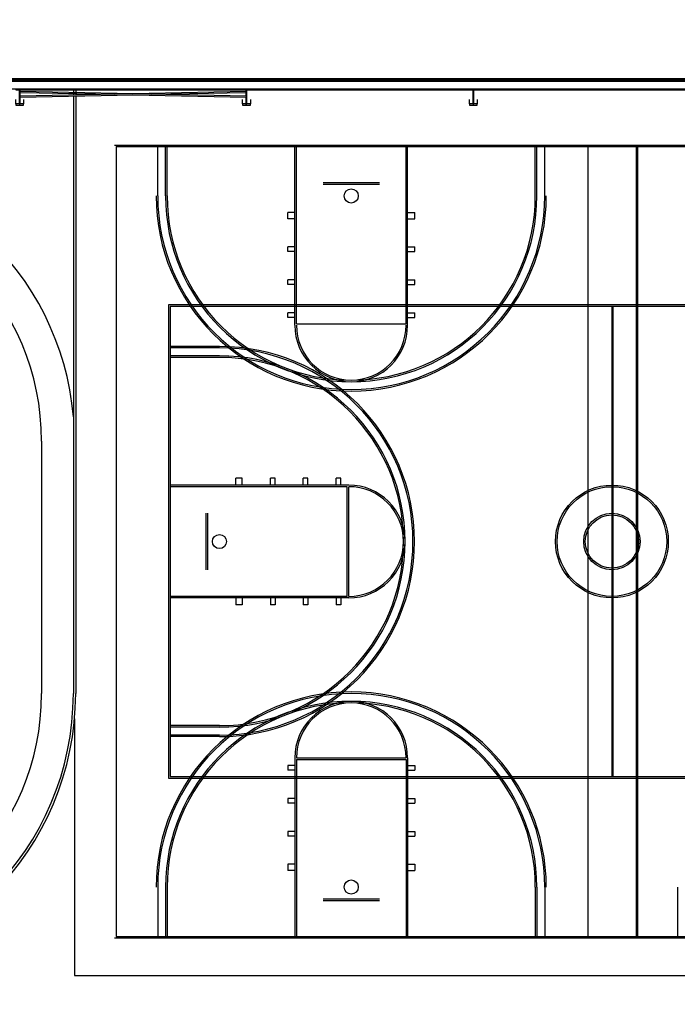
# Model space of a CAD drawing. Header units: inches. Extents: x 1 to 27263, y -26002 to 5769.
# Drawn here: x 24533 to 25373, y -22288 to -21046 of the extents above; entities that cross this region are included whole.
import ezdxf

# ---------------------------------------------------------------- set-up
doc = ezdxf.new("R2010")
doc.units = ezdxf.units.IN
doc.header["$MEASUREMENT"] = 0
for name, color, linetype, lineweight in [('A-ANNO-DIMS', 211, 'Continuous', 9), ('A-ANNO-DIMS-256', 211, 'Continuous', 9), ('A-FLOR', 192, 'Continuous', 9), ('A-FLOR-HRAL', 11, 'Continuous', 9), ('A-FLOR-OTLN', 90, 'Continuous', 9), ('A-WALL', 113, 'Continuous', 9), ('A-WALL-PATT', 111, 'Continuous', 25), ('L-SITE-WALL', 31, 'Continuous', 9), ('S-BEAM', 12, 'Continuous', 9)]:
    doc.layers.add(name, color=color, linetype=linetype, lineweight=lineweight)
doc.styles.add('Arial_1', font='arial.ttf', dxfattribs={"height": 23.60479})
doc.dimstyles.new('Linear_-_3_32__Arial_1', dxfattribs={"dimscale": 12, "dimtxt": 24, "dimasz": 2.666667, "dimexe": 2, "dimexo": 1.333333, "dimgap": 1.333333, "dimtad": 1, "dimdec": 4, "dimrnd": 0.0625, "dimzin": 1, "dimdsep": 46, "dimlunit": 4, "dimtxsty": 'Arial_1', "dimblk1": 'OBLIQUE', "dimblk2": 'OBLIQUE', "dimsah": 1, "dimcen": 0.09, "dimdle": 2, "dimazin": 0, "dimtfac": 1, "dimtdec": 4, "dimtix": 1, "dimtmove": 0, "dimatfit": 3, "dimfxl": 1, "dimtvp": 1, "dimtfill": 1, "dimfrac": 2, "dimtolj": 1, "dimtzin": 0, "dimarcsym": 2})
pattern_1 = [(225, (24822.89, -22360.053), (25.342707, -25.342707), []), (225, (24822.89, -22398.453), (25.342707, -25.342707), [])]
pattern_2 = [(225, (24533.39, -22360.053), (25.342707, -25.342707), []), (225, (24533.39, -22398.453), (25.342707, -25.342707), [])]

# ---------------------------------------------------------------- blocks, each defined once
blk = doc.blocks.new('Girt_Z - 10_D-1354023-Site Plan - Phase 1')
at = {"layer": 'S-BEAM'}
for p, q in [((25927.1, -21124.3), (23040.2, -21124.3)), ((25927.1, -21124.9), (23040.2, -21124.9)), ((25927.1, -21124.9), (23040.2, -21124.9)), ((23040.2, -21134.3), (25927.1, -21134.3))]:
    blk.add_line(p, q, dxfattribs=at)
blk = doc.blocks.new('Top Rail Type - Top Rail_Internal_-939601-Site Plan - Phase 1')
at = {"layer": 'A-FLOR-HRAL'}
for p, q in [((24601.9, -21135.1), (24601.9, -21139.3)), ((24604.9, -21135.1), (24604.9, -21139.3)), ((24601.9, -21140.2), (24601.9, -21142.5)), ((24601.9, -21143.4), (24601.9, -21906.1)), ((24604.9, -21140.3), (24604.9, -21142.4)), ((24604.9, -21143.3), (24604.9, -21906.1)), ((23084.4, -21165.6), (23087.4, -21165.6)), ((23084.4, -21254.6), (23084.4, -21165.6)), ((23087.4, -21256.6), (23087.4, -21165.6)), ((22871.7, -21906.1), (22871.7, -21584.1)), ((22874.8, -21906.1), (22874.8, -21584.1)), ((24243.4, -22264.5), (23233.3, -22264.5)), ((24243.4, -22267.6), (23233.3, -22267.6))]:
    blk.add_line(p, q, dxfattribs=at)
for centre, radius, start, end in [((23233.3, -21584.1), 361.5, 114.3202, 180), ((23233.3, -21584.1), 358.5, 114.0064, 180), ((23233.3, -21906.1), 361.5, 180, 270), ((23233.3, -21906.1), 358.5, 180, 270), ((24243.4, -21906.1), 358.5, 270, 0), ((24243.4, -21906.1), 361.5, 270, 0)]:
    blk.add_arc(centre, radius, start, end, dxfattribs=at)
blk = doc.blocks.new('columns and girder2 - one-V25-Site Plan - Phase 1')
at = {"layer": 'S-BEAM'}
h = blk.add_hatch(dxfattribs=at)
h.set_pattern_fill('FP_18', color=256, style=0, pattern_type=2)
h.set_pattern_definition([(225, (25112.39, -22360.053), (25.342707, -25.342707), []), (225, (25112.39, -22398.453), (25.342707, -25.342707), [])])
h.paths.add_polyline_path([(-4, -0.5), (-5, -0.5), (-5, -2), (5, -2), (5, -0.5)], flags=0)
h.paths.add_polyline_path([(5, -17), (-5, -17), (-5, -18.5), (5, -18.5)], flags=0)
h.paths.add_polyline_path([(5, -1204.9), (-5, -1204.9), (-5, -1206.4), (5, -1206.4)], flags=0)
h.paths.add_polyline_path([(5, -1224.3), (-5, -1224.3), (-5, -1225.8), (5, -1225.8)], flags=0)
at = {"layer": 'S-BEAM', "lineweight": 15}
for p, q in [((-4, -0.5), (-5, -0.5)), ((-5, -0.5), (-5, -2)), ((-5, -2), (5, -2)), ((0.6, -2), (-0.6, -2)), ((-0.6, -2), (-0.6, -17)), ((0.6, -17), (0.6, -2)), ((5, -2), (5, -0.5)), ((5, -17), (-5, -17)), ((-5, -17), (-5, -18.5)), ((-5, -18.5), (5, -18.5)), ((-0.6, -17), (0.6, -17)), ((5, -18.5), (5, -17)), ((5, -1204.9), (-5, -1204.9)), ((-5, -1204.9), (-5, -1206.4)), ((-5, -1206.4), (5, -1206.4)), ((0.6, -1206.4), (-0.6, -1206.4)), ((-0.6, -1206.4), (-0.6, -1224.3)), ((0.6, -1224.3), (0.6, -1206.4)), ((5, -1206.4), (5, -1204.9)), ((5, -1224.3), (-5, -1224.3)), ((-5, -1224.3), (-5, -1225.8)), ((-0.6, -1224.3), (0.6, -1224.3)), ((5, -1225.8), (5, -1224.3))]:
    blk.add_line(p, q, dxfattribs=at)
at = {"layer": 'S-BEAM'}
for p, q in [((-5, -17), (-5, -10.4)), ((5, -10.4), (5, -17)), ((-5, -1212.1), (-5, -1206.4)), ((5, -1206.4), (5, -1212.1))]:
    blk.add_line(p, q, dxfattribs=at)
blk = doc.blocks.new('columns and girder2 - one-V26-Site Plan - Phase 1')
at = {"layer": 'S-BEAM'}
h = blk.add_hatch(dxfattribs=at)
h.set_pattern_fill('FP_19', color=256, style=0, pattern_type=2)
h.set_pattern_definition(pattern_1)
h.paths.add_polyline_path([(5, -0.5), (-5, -0.5), (-5, -2), (5, -2)], flags=0)
h.paths.add_polyline_path([(-5, -17), (-5, -18.5), (5, -18.5), (5, -17)], flags=0)
h.paths.add_polyline_path([(-5, -1204.9), (-5, -1206.4), (5, -1206.4), (5, -1204.9)], flags=0)
h.paths.add_polyline_path([(-5, -1224.3), (-5, -1225.8), (5, -1225.8), (5, -1224.3)], flags=0)
h = blk.add_hatch(dxfattribs=at)
h.set_pattern_fill('FP_19', color=256, style=0, pattern_type=2)
h.set_pattern_definition(pattern_1)
h.paths.add_polyline_path([(-0.6, -2), (-0.6, -17), (0.6, -17), (0.6, -5.7), (0.2, -5.6), (0.2, -5.6), (-0.2, -5.6), (-0.3, -5.4), (-0.2, -4.8), (-0.2, -4.8), (0, -4.7), (0.6, -4.7), (0.6, -2), (0, -2)], flags=0)
h.paths.add_polyline_path([(0, -1206.4), (-0.6, -1206.4), (-0.6, -1224.3), (0.6, -1224.3), (0.6, -1216.2), (-0.1, -1216.2), (-0.3, -1216.1), (-0.3, -1215.5), (-0.3, -1215.4), (0, -1215.2), (0.6, -1215.2), (0.6, -1206.4), (0.3, -1206.4)], flags=0)
at = {"layer": 'S-BEAM', "lineweight": 15}
for p, q in [((-5, -0.5), (-5, -2)), ((-5, -2), (5, -2)), ((0.6, -2), (-0.6, -2)), ((-0.6, -2), (-0.6, -17)), ((0.6, -4.7), (0.6, -2)), ((0.6, -17), (0.6, -5.7)), ((5, -2), (5, -0.5)), ((5, -17), (-5, -17)), ((-5, -17), (-5, -18.5)), ((-5, -18.5), (5, -18.5)), ((-0.6, -17), (0.6, -17)), ((5, -18.5), (5, -17)), ((5, -1204.9), (-5, -1204.9)), ((-5, -1204.9), (-5, -1206.4)), ((-5, -1206.4), (5, -1206.4)), ((0.6, -1206.4), (-0.6, -1206.4)), ((-0.6, -1206.4), (-0.6, -1224.3)), ((0.6, -1215.2), (0.6, -1206.4)), ((0.6, -1224.3), (0.6, -1216.2)), ((5, -1206.4), (5, -1204.9)), ((5, -1224.3), (-5, -1224.3)), ((-5, -1224.3), (-5, -1225.8)), ((-0.6, -1224.3), (0.6, -1224.3)), ((5, -1225.8), (5, -1224.3))]:
    blk.add_line(p, q, dxfattribs=at)
at = {"layer": 'S-BEAM'}
for p, q in [((-5, -17), (-5, -10.4)), ((5, -10.4), (5, -17)), ((-5, -1212.1), (-5, -1206.4)), ((5, -1206.4), (5, -1212.1))]:
    blk.add_line(p, q, dxfattribs=at)
blk = doc.blocks.new('columns and girder2 - one-V27-Site Plan - Phase 1')
at = {"layer": 'S-BEAM'}
h = blk.add_hatch(dxfattribs=at)
h.set_pattern_fill('FP_20', color=256, style=0, pattern_type=2)
h.set_pattern_definition(pattern_2)
h.paths.add_polyline_path([(5, -0.5), (-5, -0.5), (-5, -2), (5, -2)], flags=0)
h.paths.add_polyline_path([(5, -17), (-5, -17), (-5, -18.5), (5, -18.5)], flags=0)
h.paths.add_polyline_path([(5, -1204.9), (-5, -1204.9), (-5, -1206.4), (5, -1206.4)], flags=0)
h.paths.add_polyline_path([(-5, -1224.3), (-5, -1225.8), (5, -1225.8), (5, -1224.3)], flags=0)
h = blk.add_hatch(dxfattribs=at)
h.set_pattern_fill('FP_20', color=256, style=0, pattern_type=2)
h.set_pattern_definition(pattern_2)
h.paths.add_polyline_path([(0.3, -2), (-0.6, -2), (-0.6, -4.7), (0.1, -4.8), (0.3, -4.9), (0.4, -5.3), (0.3, -5.6), (-0.2, -5.7), (-0.6, -5.7), (-0.6, -17), (0.6, -17), (0.6, -2)], flags=0)
h.paths.add_polyline_path([(0.6, -1206.4), (-0.6, -1206.4), (-0.6, -1215.2), (-0.3, -1215.2), (0, -1215.5), (0, -1215.9), (0, -1216.1), (-0.5, -1216.2), (-0.6, -1216.2), (-0.6, -1224.3), (0.6, -1224.3), (0.6, -1210)], flags=0)
at = {"layer": 'S-BEAM', "lineweight": 15}
for p, q in [((5, -0.5), (-5, -0.5)), ((-5, -0.5), (-5, -2)), ((-5, -2), (5, -2)), ((0.6, -2), (-0.6, -2)), ((-0.6, -2), (-0.6, -4.7)), ((-0.6, -5.7), (-0.6, -17)), ((0.6, -17), (0.6, -2)), ((5, -2), (5, -0.5)), ((5, -17), (-5, -17)), ((-5, -17), (-5, -18.5)), ((-5, -18.5), (5, -18.5)), ((-0.6, -17), (0.6, -17)), ((5, -18.5), (5, -17)), ((5, -1204.9), (-5, -1204.9)), ((-5, -1204.9), (-5, -1206.4)), ((-5, -1206.4), (5, -1206.4)), ((0.6, -1206.4), (-0.6, -1206.4)), ((-0.6, -1206.4), (-0.6, -1215.2)), ((-0.6, -1216.2), (-0.6, -1224.3)), ((0.6, -1224.3), (0.6, -1206.4)), ((5, -1206.4), (5, -1204.9)), ((5, -1224.3), (-5, -1224.3)), ((-5, -1224.3), (-5, -1225.8)), ((-0.6, -1224.3), (0.6, -1224.3)), ((5, -1225.8), (5, -1224.3))]:
    blk.add_line(p, q, dxfattribs=at)
at = {"layer": 'S-BEAM'}
for p, q in [((-5, -17), (-5, -10.4)), ((5, -10.4), (5, -17)), ((-5, -1212.1), (-5, -1206.4)), ((5, -1206.4), (5, -1212.1))]:
    blk.add_line(p, q, dxfattribs=at)
blk = doc.blocks.new('Round Bar - 1_-1262143-Site Plan - Phase 1')
at = {"layer": 'S-BEAM'}
for p, q in [((24822.3, -21137.8), (24533.7, -21143.8)), ((24533.7, -21144.8), (24678.5, -21141.8)), ((24702.2, -21141.3), (24822.3, -21138.8))]:
    blk.add_line(p, q, dxfattribs=at)
for start_param, end_param in [(0, 3.141593), (3.141593, 6.283185)]:
    blk.add_ellipse((24533.7, -21144.3), major_axis=(-0.01, 0.5), ratio=0.802206, start_param=start_param, end_param=end_param, dxfattribs=at)
blk = doc.blocks.new('Round Bar - 1_-1262172-Site Plan - Phase 1')
at = {"layer": 'S-BEAM'}
for p, q in [((24822.9, -21143.8), (24534, -21137.8)), ((24534, -21138.8), (24654.4, -21141.3)), ((24677.9, -21141.8), (24822.9, -21144.8))]:
    blk.add_line(p, q, dxfattribs=at)
for start_param, end_param in [(0, 3.141593), (3.141593, 6.283185)]:
    blk.add_ellipse((24822.9, -21144.3), major_axis=(0.01, 0.5), ratio=0.802206, start_param=start_param, end_param=end_param, dxfattribs=at)
blk = doc.blocks.new('DIMBLOCK82-Site Plan - Phase 1')
at = {"layer": 'A-ANNO-DIMS-256'}
for p, q in [((22781.4, -20883.6), (22781.4, -20384.3)), ((26281.4, -21112.4), (26281.4, -20384.3)), ((22781.4, -20408.3), (26281.4, -20408.3)), ((22781.4, -20408.3), (22781.4, -20883.6)), ((26281.4, -20408.3), (26281.4, -21112.4))]:
    blk.add_line(p, q, dxfattribs=at)
at = {"layer": 'A-ANNO-DIMS-256', "lineweight": 50}
for p, q in [((22781.4, -20408.3), (22797.4, -20392.3)), ((26281.4, -20408.3), (26297.4, -20392.3)), ((22781.4, -20408.3), (22765.4, -20424.3)), ((26281.4, -20408.3), (26265.4, -20424.3))]:
    blk.add_line(p, q, dxfattribs=at)
at = {"layer": 'A-ANNO-DIMS-256', "color": 0, "insert": (24471.4, -20361.7), "char_height": 23.6, "width": 144, "attachment_point": 1, "line_spacing_factor": 0.938532, "style": 'Arial_1', "bg_fill": 3, "box_fill_scale": 1.25, "bg_fill_color": 0, "bg_fill_transparency": 0}
blk.add_mtext('291\' - 8"', dxfattribs=at)
blk = doc.blocks.new('_Oblique')
at = {"color": 0, "linetype": 'ByBlock', "lineweight": -2}
blk.add_line((-0.5, -0.5), (0.5, 0.5), dxfattribs=at)

msp = doc.modelspace()

# ---------------------------------------------------------------- hatches: boundary and pattern name
at = {"layer": 'A-WALL-PATT', "lineweight": 9}
h = msp.add_hatch(dxfattribs=at)
h.set_pattern_fill('FP_12', color=256, style=0, pattern_type=2)
h.set_pattern_definition([(0, (0, 0), (0, 32), []), (90, (0, 0), (-32, 2e-15), [])])
h.paths.add_polyline_path([(25981.015225, -21124.30281), (25981.015225, -21123.30281), (25968.765225, -21123.30281), (25968.765225, -21124.30281), (25974.405225, -21124.30281)], flags=0)
h.paths.add_polyline_path([(22771.389225, -21124.30281), (22773.390225, -21124.30281), (22773.390225, -21123.30281), (22770.639225, -21123.30281), (22770.639225, -21124.30281)], flags=0)
h.paths.add_polyline_path([(22791.390225, -21124.30281), (22847.765225, -21124.30281), (22847.765225, -21123.30281), (22781.390225, -21123.30281), (22781.390225, -21124.30281)], flags=0)
h.paths.add_polyline_path([(23037.515225, -21124.30281), (25932.765225, -21124.30281), (25932.765225, -21123.30281), (23037.515225, -21123.30281)], flags=0)
h.paths.add_polyline_path([(22919.765225, -21124.30281), (22929.515225, -21124.30281), (22929.515225, -21123.30281), (22919.765225, -21123.30281)], flags=0)

# ---------------------------------------------------------------- linework, layer by layer
at = {"layer": 'A-FLOR'}
for p, q in [((24603.390225, -21938.539742), (24603.390225, -22266.05281)), ((24603.390225, -22266.05281), (26010.640225, -22266.05281))]:
    msp.add_line(p, q, dxfattribs=at)
at = {"layer": 'A-FLOR-OTLN'}
for p, q in [((24654.611661, -21206.05281), (25924.16879, -21206.05281)), ((24656.611661, -21208.05281), (24656.611661, -22216.05281)), ((24656.611661, -21208.05281), (25922.16879, -21208.05281)), ((24709.611661, -21271.05281), (24709.611661, -21208.05281)), ((24719.611661, -21271.05281), (24719.611661, -21208.05281)), ((24721.611661, -21271.05281), (24721.611661, -21208.05281)), ((24884.611661, -21436.05281), (24884.611661, -21208.05281)), ((24886.611661, -21434.05281), (24886.611661, -21208.05281)), ((25026.611661, -21434.05281), (25026.611661, -21208.05281)), ((25028.611661, -21436.05281), (25028.611661, -21208.05281)), ((25191.611661, -21271.05281), (25191.611661, -21208.05281)), ((25193.611661, -21271.05281), (25193.611661, -21208.05281)), ((25203.611661, -21271.05281), (25203.611661, -21208.05281)), ((25258.611661, -21208.05281), (25258.611661, -22216.05281)), ((25320.16879, -21208.05281), (25320.16879, -22216.05281)), ((25322.16879, -21206.05281), (25322.16879, -22218.05281)), ((24920.611661, -21254.05281), (24992.611661, -21254.05281)), ((24920.611661, -21256.05281), (24992.611661, -21256.05281)), ((24884.611661, -21292.05281), (24875.611661, -21292.05281)), ((24875.611661, -21300.05281), (24875.611661, -21292.05281)), ((25028.611661, -21292.05281), (25037.611661, -21292.05281)), ((25037.611661, -21300.05281), (25037.611661, -21292.05281)), ((24884.611661, -21300.05281), (24875.611661, -21300.05281)), ((25028.611661, -21300.05281), (25037.611661, -21300.05281)), ((24884.611661, -21336.05281), (24875.611661, -21336.05281)), ((24875.611661, -21342.05281), (24875.611661, -21336.05281)), ((25028.611661, -21336.05281), (25037.611661, -21336.05281)), ((25037.611661, -21342.05281), (25037.611661, -21336.05281)), ((24884.611661, -21342.05281), (24875.611661, -21342.05281)), ((25028.611661, -21342.05281), (25037.611661, -21342.05281)), ((24884.611661, -21378.05281), (24875.611661, -21378.05281)), ((24875.611661, -21384.05281), (24875.611661, -21378.05281)), ((24884.611661, -21384.05281), (24875.611661, -21384.05281)), ((25028.611661, -21378.05281), (25037.611661, -21378.05281)), ((25028.611661, -21384.05281), (25037.611661, -21384.05281)), ((25037.611661, -21384.05281), (25037.611661, -21378.05281)), ((25855.390225, -21410.05281), (24723.390225, -21410.05281)), ((24723.390225, -21410.05281), (24723.390225, -22014.05281)), ((24725.390225, -21412.05281), (24725.390225, -22012.05281)), ((25853.390225, -21412.05281), (24725.390225, -21412.05281)), ((24884.611661, -21420.05281), (24875.611661, -21420.05281)), ((24875.611661, -21426.05281), (24875.611661, -21420.05281)), ((25028.611661, -21420.05281), (25037.611661, -21420.05281)), ((25037.611661, -21426.05281), (25037.611661, -21420.05281)), ((25289.390225, -21412.05281), (25289.390225, -22012.05281)), ((25290.390225, -21412.05281), (25290.390225, -22012.05281)), ((24884.611661, -21426.05281), (24875.611661, -21426.05281)), ((24886.611661, -21434.05281), (25026.611661, -21434.05281)), ((25028.611661, -21426.05281), (25037.611661, -21426.05281)), ((24788.390225, -21463.05281), (24725.390225, -21463.05281)), ((24788.390225, -21465.05281), (24725.390225, -21465.05281)), ((24788.390225, -21475.05281), (24725.390225, -21475.05281)), ((24788.390225, -21477.05281), (24725.390225, -21477.05281)), ((24561.390225, -21584.0601), (24561.390225, -21906.0601)), ((24809.390225, -21640.05281), (24809.390225, -21631.05281)), ((24817.390225, -21631.05281), (24809.390225, -21631.05281)), ((24817.390225, -21640.05281), (24817.390225, -21631.05281)), ((24853.390225, -21640.05281), (24853.390225, -21631.05281)), ((24859.390225, -21631.05281), (24853.390225, -21631.05281)), ((24859.390225, -21640.05281), (24859.390225, -21631.05281)), ((24895.390225, -21640.05281), (24895.390225, -21631.05281)), ((24901.390225, -21631.05281), (24895.390225, -21631.05281)), ((24901.390225, -21640.05281), (24901.390225, -21631.05281)), ((24937.390225, -21640.05281), (24937.390225, -21631.05281)), ((24943.390225, -21631.05281), (24937.390225, -21631.05281)), ((24943.390225, -21640.05281), (24943.390225, -21631.05281)), ((24953.390225, -21640.05281), (24725.390225, -21640.05281)), ((24951.390225, -21642.05281), (24725.390225, -21642.05281)), ((24951.390225, -21782.05281), (24951.390225, -21642.05281)), ((24953.390225, -21782.05281), (24953.390225, -21642.05281)), ((24771.390225, -21748.05281), (24771.390225, -21676.05281)), ((24773.390225, -21748.05281), (24773.390225, -21676.05281)), ((24951.390225, -21782.05281), (24725.390225, -21782.05281)), ((24953.390225, -21784.05281), (24725.390225, -21784.05281)), ((24809.390225, -21784.05281), (24809.390225, -21793.05281)), ((24817.390225, -21793.05281), (24809.390225, -21793.05281)), ((24817.390225, -21784.05281), (24817.390225, -21793.05281)), ((24853.390225, -21784.05281), (24853.390225, -21793.05281)), ((24859.390225, -21793.05281), (24853.390225, -21793.05281)), ((24859.390225, -21784.05281), (24859.390225, -21793.05281)), ((24895.390225, -21784.05281), (24895.390225, -21793.05281)), ((24901.390225, -21793.05281), (24895.390225, -21793.05281)), ((24901.390225, -21784.05281), (24901.390225, -21793.05281)), ((24937.390225, -21784.05281), (24937.390225, -21793.05281)), ((24943.390225, -21793.05281), (24937.390225, -21793.05281)), ((24943.390225, -21784.05281), (24943.390225, -21793.05281)), ((24788.390225, -21947.05281), (24725.390225, -21947.05281)), ((24788.390225, -21949.05281), (24725.390225, -21949.05281)), ((24788.390225, -21959.05281), (24725.390225, -21959.05281)), ((24788.390225, -21961.05281), (24725.390225, -21961.05281)), ((24884.611661, -21988.05281), (24884.611661, -22216.05281)), ((24886.611661, -21988.05281), (25026.611661, -21988.05281)), ((24886.611661, -21990.05281), (25026.611661, -21990.05281)), ((24886.611661, -21990.05281), (24886.611661, -22216.05281)), ((25026.611661, -21990.05281), (25026.611661, -22216.05281)), ((25028.611661, -21988.05281), (25028.611661, -22216.05281)), ((24875.611661, -21998.05281), (24875.611661, -22004.05281)), ((24884.611661, -21998.05281), (24875.611661, -21998.05281)), ((24884.611661, -22004.05281), (24875.611661, -22004.05281)), ((25028.611661, -21998.05281), (25037.611661, -21998.05281)), ((25028.611661, -22004.05281), (25037.611661, -22004.05281)), ((25037.611661, -21998.05281), (25037.611661, -22004.05281)), ((24723.390225, -22014.05281), (25855.390225, -22014.05281)), ((24725.390225, -22012.05281), (25853.390225, -22012.05281)), ((24875.611661, -22040.05281), (24875.611661, -22046.05281)), ((24884.611661, -22040.05281), (24875.611661, -22040.05281)), ((25028.611661, -22040.05281), (25037.611661, -22040.05281)), ((25037.611661, -22040.05281), (25037.611661, -22046.05281)), ((24884.611661, -22046.05281), (24875.611661, -22046.05281)), ((25028.611661, -22046.05281), (25037.611661, -22046.05281)), ((24875.611661, -22082.05281), (24875.611661, -22088.05281)), ((24884.611661, -22082.05281), (24875.611661, -22082.05281)), ((24884.611661, -22088.05281), (24875.611661, -22088.05281)), ((25028.611661, -22082.05281), (25037.611661, -22082.05281)), ((25028.611661, -22088.05281), (25037.611661, -22088.05281)), ((25037.611661, -22082.05281), (25037.611661, -22088.05281)), ((24875.611661, -22124.05281), (24875.611661, -22132.05281)), ((24884.611661, -22124.05281), (24875.611661, -22124.05281)), ((25028.611661, -22124.05281), (25037.611661, -22124.05281)), ((25037.611661, -22124.05281), (25037.611661, -22132.05281)), ((24884.611661, -22132.05281), (24875.611661, -22132.05281)), ((25028.611661, -22132.05281), (25037.611661, -22132.05281)), ((24709.611661, -22153.05281), (24709.611661, -22216.05281)), ((24719.611661, -22153.05281), (24719.611661, -22216.05281)), ((24721.611661, -22153.05281), (24721.611661, -22216.05281)), ((25191.611661, -22153.05281), (25191.611661, -22216.05281)), ((25193.611661, -22153.05281), (25193.611661, -22216.05281)), ((25203.611661, -22153.05281), (25203.611661, -22216.05281)), ((25373.16879, -22153.05281), (25373.16879, -22216.05281)), ((24920.611661, -22168.05281), (24992.611661, -22168.05281)), ((24920.611661, -22170.05281), (24992.611661, -22170.05281)), ((24656.611661, -22216.05281), (25922.16879, -22216.05281)), ((24654.611661, -22218.05281), (25924.16879, -22218.05281))]:
    msp.add_line(p, q, dxfattribs=at)
for centre, radius in [((24956.611661, -21271.05281), 9), ((25289.390225, -21712.05281), 72), ((25289.390225, -21712.05281), 70), ((25289.390225, -21712.05281), 36), ((25289.390225, -21712.05281), 34), ((24788.390225, -21712.05281), 9), ((24956.611661, -22153.05281), 9)]:
    msp.add_circle(centre, radius, dxfattribs=at)
for centre, radius, start, end in [((24243.390225, -21584.0601), 360, 4.992782937, 90), ((24243.390225, -21584.0601), 318, 0, 90), ((24956.611661, -21271.05281), 249, 180, 270), ((24956.611661, -21271.05281), 247, 180, 270), ((24956.611661, -21271.05281), 237, 180, 270), ((24956.611661, -21271.05281), 235, 180, 270), ((24956.611661, -21271.05281), 247, 270, 0), ((24956.611661, -21271.05281), 249, 270, 0), ((24956.611661, -21271.05281), 235, 270, 0), ((24956.611661, -21271.05281), 237, 270, 0), ((24956.611661, -21436.05281), 72, 180, 0), ((24956.611661, -21436.05281), 70, 180, 0), ((24788.390225, -21712.05281), 249, 0, 90), ((24788.390225, -21712.05281), 247, 0, 90), ((24788.390225, -21712.05281), 237, 0, 90), ((24788.390225, -21712.05281), 235, 0, 90), ((24953.390225, -21712.05281), 72, 270, 90), ((24953.390225, -21712.05281), 70, 270, 90), ((24788.390225, -21712.05281), 247, 270, 0), ((24788.390225, -21712.05281), 249, 270, 0), ((24788.390225, -21712.05281), 235, 270, 0), ((24788.390225, -21712.05281), 237, 270, 0), ((24243.390225, -21906.0601), 318, 270, 0), ((24956.611661, -22153.05281), 249, 90, 180), ((24956.611661, -22153.05281), 247, 90, 180), ((24956.611661, -22153.05281), 249, 0, 90), ((24956.611661, -22153.05281), 247, 0, 90), ((24956.611661, -22153.05281), 237, 90, 180), ((24956.611661, -22153.05281), 235, 90, 180), ((24956.611661, -21988.05281), 72, 0, 180), ((24956.611661, -21988.05281), 70, 0, 180), ((24956.611661, -22153.05281), 237, 0, 90), ((24956.611661, -22153.05281), 235, 0, 90)]:
    msp.add_arc(centre, radius, start, end, dxfattribs=at)
at = {"layer": 'A-WALL'}
msp.add_line((23037.515225, -21123.30281), (25932.765225, -21123.30281), dxfattribs=at)
at = {"layer": 'L-SITE-WALL', "lineweight": 25}
for p, q in [((25932.765225, -21121.80281), (23037.515225, -21121.80281)), ((24538.390225, -21135.05281), (24817.890225, -21135.05281)), ((24827.890225, -21135.05281), (25107.390225, -21135.05281)), ((25117.390225, -21135.05281), (25396.890225, -21135.05281))]:
    msp.add_line(p, q, dxfattribs=at)

# ---------------------------------------------------------------- block references
at = {"layer": 'A-FLOR-HRAL'}
msp.add_blockref('Top Rail Type - Top Rail_Internal_-939601-Site Plan - Phase 1', (0, 0), dxfattribs=at)
at = {"layer": 'S-BEAM'}
for name in ['Girt_Z - 10_D-1354023-Site Plan - Phase 1', 'Round Bar - 1_-1262143-Site Plan - Phase 1', 'Round Bar - 1_-1262172-Site Plan - Phase 1']:
    msp.add_blockref(name, (0, 0), dxfattribs=at)
at = {"layer": 'S-BEAM', "rotation": 180}
for name, p in [('columns and girder2 - one-V27-Site Plan - Phase 1', (24533.390225, -22360.05281)), ('columns and girder2 - one-V26-Site Plan - Phase 1', (24822.890225, -22360.05281)), ('columns and girder2 - one-V25-Site Plan - Phase 1', (25112.390225, -22360.05281))]:
    msp.add_blockref(name, p, dxfattribs=at)

# ---------------------------------------------------------------- next in the draw order: dimensions: what is measured, and where the dimension line sits
at = {"layer": 'A-ANNO-DIMS'}
dim = msp.add_linear_dim(base=(26281.390225, -20408.348155), p1=(22781.390225, -20899.55281), p2=(26281.390225, -21128.42781), dimstyle='Linear_-_3_32__Arial_1', override={"dimpost": '<>', "dimfxl": 3507.475412}, dxfattribs=at)
dim.commit()
dim.dimension.update_dxf_attribs({"geometry": 'DIMBLOCK82-Site Plan - Phase 1', "text_midpoint": (24531.390225, -20380.296187)})

doc.saveas('drawing.dxf')
